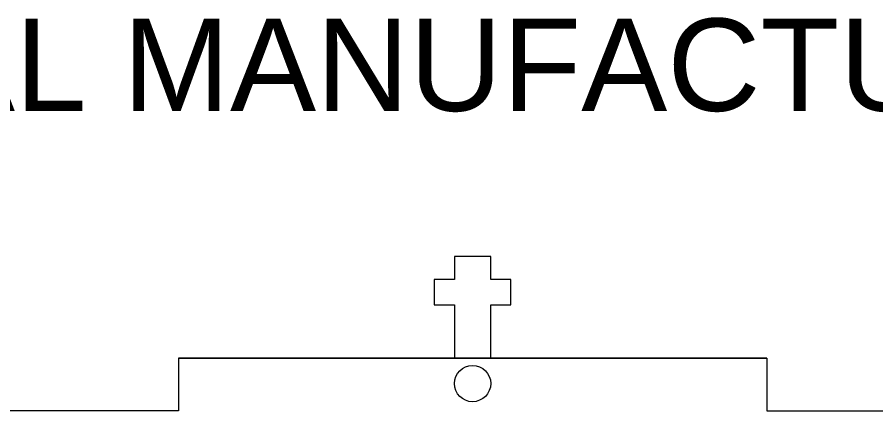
# Model space of a CAD drawing. Header units: inches. Extents: x 5.7 to 64.6, y 3.3 to 60.7.
# Drawn here: x 53.707 to 55.832, y 53.812 to 54.786 of the extents above; entities that cross this region are included whole.
import ezdxf

# ---------------------------------------------------------------- set-up
doc = ezdxf.new("R2010")
doc.units = ezdxf.units.IN
doc.header["$MEASUREMENT"] = 0
doc.layers.add('LASER BLACK', color=7, linetype='Continuous', lineweight=0, true_color=0x000000)
doc.layers.add('LASER MAGENTA', color=6, linetype='Continuous', lineweight=0, true_color=0xff00ff)
doc.styles.get("Standard").update_dxf_attribs({"font": 'Arial.ttf'})

msp = doc.modelspace()

# ---------------------------------------------------------------- linework, layer by layer
at = {"layer": 'LASER MAGENTA', "linetype": 'Continuous'}
for p, q in [((54.78922, 54.19418), (54.78922, 54.13718)), ((54.87922, 54.19418), (54.78922, 54.19418)), ((54.87922, 54.13718), (54.87922, 54.19418)), ((54.73922, 54.13718), (54.73922, 54.07418)), ((54.78922, 54.13718), (54.73922, 54.13718)), ((54.92922, 54.13718), (54.87922, 54.13718)), ((54.92922, 54.07418), (54.92922, 54.13718)), ((54.73922, 54.07418), (54.78922, 54.07418)), ((54.78922, 54.07418), (54.78922, 53.94218)), ((54.87922, 54.07418), (54.92922, 54.07418)), ((54.87922, 53.94218), (54.87922, 54.07418))]:
    msp.add_line(p, q, dxfattribs=at)
at = {"layer": 'LASER MAGENTA'}
for p, q in [((54.10622, 53.94218), (54.10622, 53.81218)), ((54.10622, 53.94218), (55.56222, 53.94218)), ((54.10622, 53.94218), (54.10622, 53.81218)), ((55.56222, 53.94218), (54.10622, 53.94218)), ((54.78922, 53.94218), (54.87922, 53.94218)), ((54.87922, 53.94218), (54.78922, 53.94218)), ((55.56222, 53.94218), (55.56222, 53.81218)), ((55.56222, 53.94218), (55.56222, 53.81218)), ((54.10622, 53.81218), (53.60622, 53.81218)), ((54.10622, 53.81218), (53.60622, 53.81218)), ((55.56222, 53.81218), (56.06222, 53.81218)), ((55.56222, 53.81218), (56.06222, 53.81218))]:
    msp.add_line(p, q, dxfattribs=at)
at = {"layer": 'LASER MAGENTA', "linetype": 'Continuous'}
msp.add_circle((54.83422, 53.87968), 0.045, dxfattribs=at)

# ---------------------------------------------------------------- texts
at = {"layer": 'LASER BLACK'}
msp.add_text('DIGITAL MANUFACTURING', height=0.2285703, dxfattribs=at).set_placement((52.63748, 54.55428))

doc.saveas('drawing.dxf')
